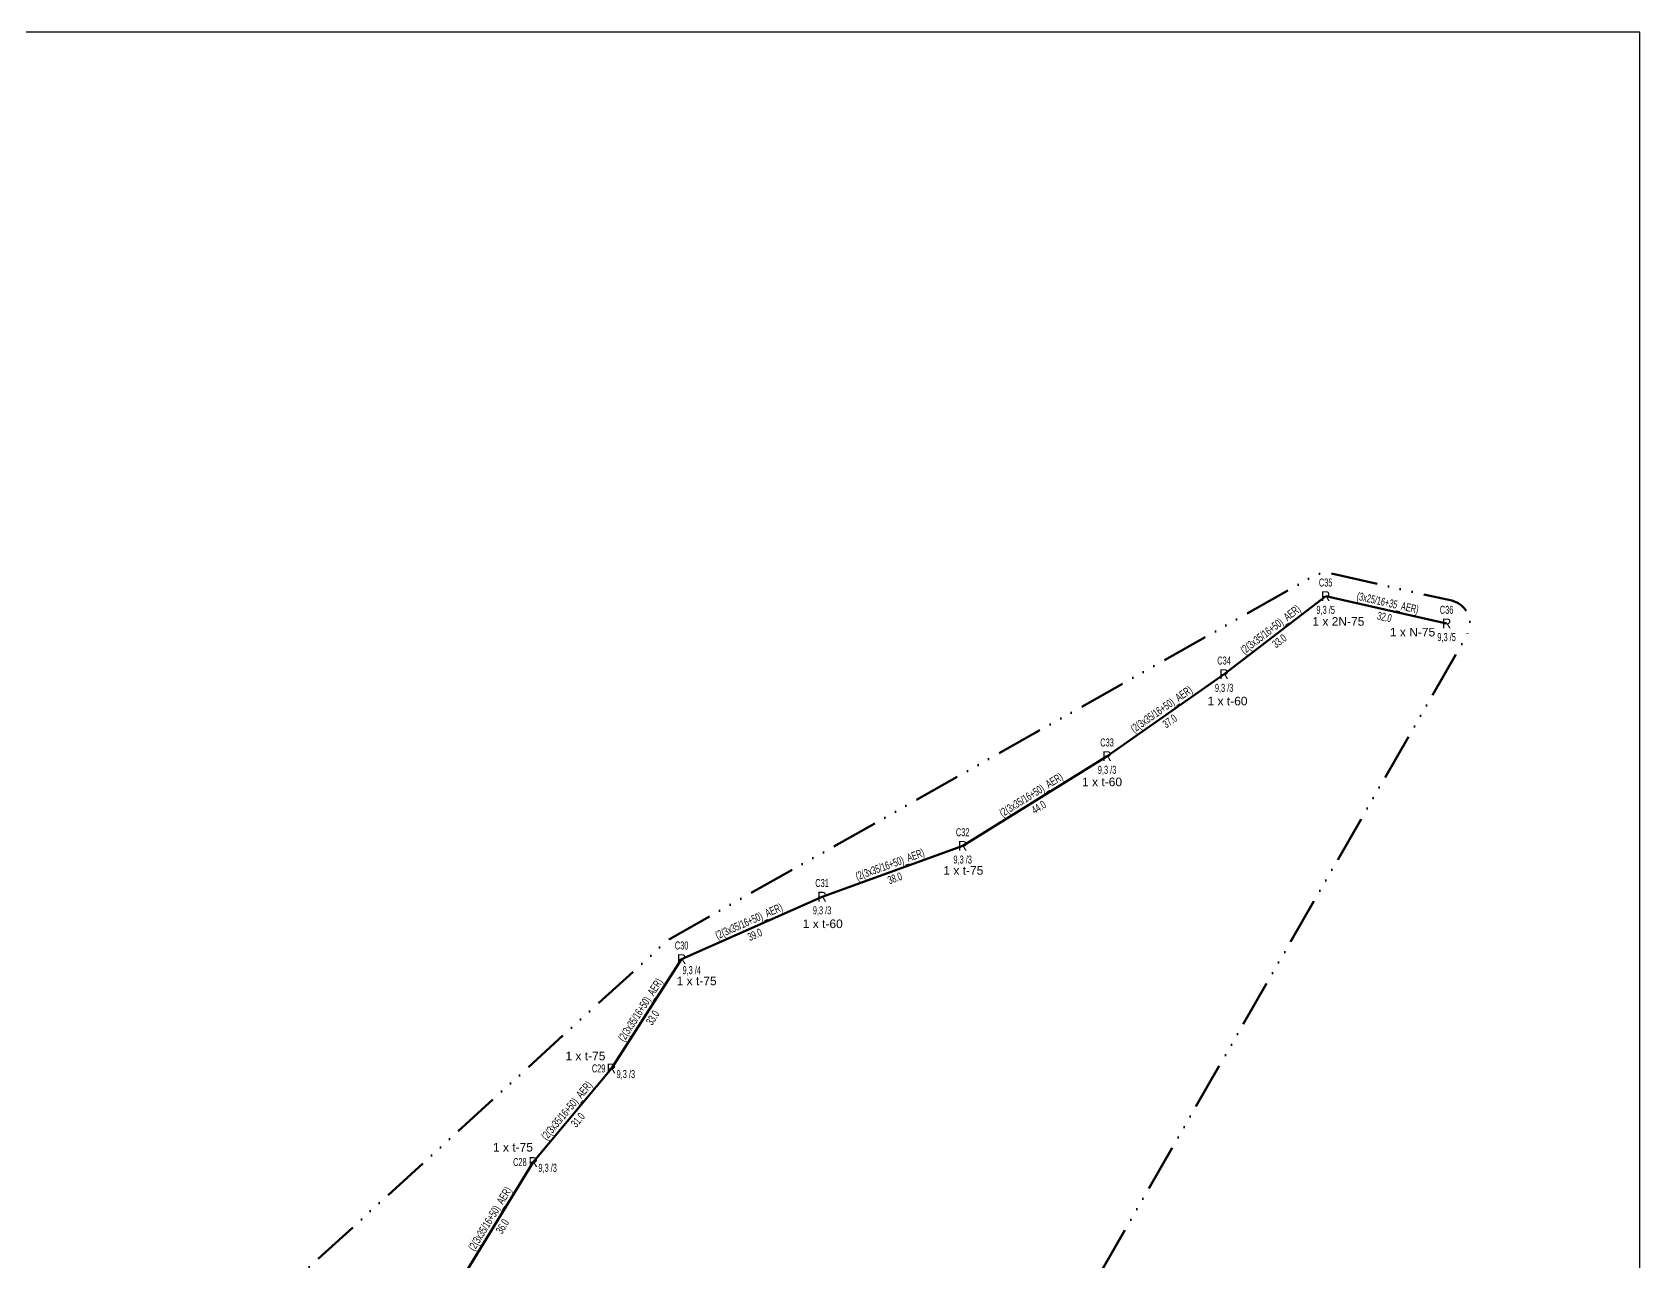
# Model space of a CAD drawing. Header units: millimetres. Extents: x 614452 to 616952, y 4151662 to 4153442.
# Drawn here: x 615915.6 to 616327.5, y 4153127.4 to 4153442.5 of the extents above; entities that cross this region are included whole.
import ezdxf
from ezdxf.enums import TextEntityAlignment as Align

# ---------------------------------------------------------------- set-up
doc = ezdxf.new("R2010")
doc.units = ezdxf.units.MM
doc.linetypes.add('ACAD_ISO14W100', pattern=[24, 12, -3, 0, -3, 0, -3, 0, -3])
for name, color, linetype, lineweight in [('DIREK_AG_MEVCUT', 120, 'Continuous', 25), ('HAT_AG_HAVAI_MEVCUT', 126, 'Continuous', 50), ('TRAFO_BOLGE_TUM', 254, 'ACAD_ISO14W100', 70)]:
    doc.layers.add(name, color=color, linetype=linetype, lineweight=lineweight)
doc.layers.add('Unknown_Point_Feature', color=7, linetype='Continuous')
doc.styles.add('Direk', font='B_CAD')
doc.styles.get("Standard").update_dxf_attribs({"font": 'Arial'})

msp = doc.modelspace()

# ---------------------------------------------------------------- linework, layer by layer
msp.add_lwpolyline([(616327.5, 4152542.5), (616327.5, 4153442.5), (615430.75, 4153442.5)])
at = {"layer": 'HAT_AG_HAVAI_MEVCUT'}
for p, q in [((616247.01, 4153297.99), (616220.99, 4153278)), ((616247.01, 4153297.99), (616277.99, 4153291)), ((616191, 4153257.01), (616220.99, 4153278)), ((616191, 4153257.01), (616154.01, 4153234.01)), ((616117.99, 4153221), (616154.01, 4153234.01)), ((616117.99, 4153221), (616082.01, 4153205)), ((616082.01, 4153205), (616064, 4153177)), ((616043.98, 4153153.01), (616064, 4153177)), ((616024.99, 4153122), (616043.98, 4153153.01))]:
    msp.add_line(p, q, dxfattribs=at)
at = {"layer": 'TRAFO_BOLGE_TUM', "flags": 128}
msp.add_lwpolyline([(615486.15, 4152669.73), (615486.14, 4152669.74), (616077.97, 4153209.43), (616078.15, 4153209.6), (616079.01, 4153210.2), (616079.07, 4153210.22), (616079.06, 4153210.23), (616244.06, 4153303.22), (616244.96, 4153303.63), (616245.97, 4153303.9), (616247.01, 4153303.99), (616248.05, 4153303.9), (616248.33, 4153303.83), (616248.33, 4153303.84), (616279.31, 4153296.85), (616280.04, 4153296.64), (616280.99, 4153296.2), (616281.85, 4153295.6), (616282.59, 4153294.86), (616283.19, 4153294), (616283.63, 4153293.05), (616283.9, 4153292.04), (616283.99, 4153291), (616283.9, 4153289.96), (616283.63, 4153288.95), (616283.19, 4153288.01), (616283.19, 4153288.01), (615803.49, 4152453.53), (615803.48, 4152453.52), (615803.31, 4152453.28), (615803.33, 4152453.27), (615607.27, 4152149.14), (615606.83, 4152148.54), (615606.09, 4152147.8), (615605.23, 4152147.2), (615604.28, 4152146.75), (615603.27, 4152146.48), (615602.57, 4152146.42), (615602.57, 4152146.4), (615216.37, 4152124.26), (615216.03, 4152124.25), (615214.99, 4152124.34), (615213.97, 4152124.61), (615213.03, 4152125.05), (615212.17, 4152125.65), (615211.43, 4152126.39), (615210.83, 4152127.25), (615210.39, 4152128.2), (615210.12, 4152129.21), (615210.03, 4152130.25), (615210.12, 4152131.29), (615210.39, 4152132.3), (615210.7, 4152132.98), (615210.69, 4152132.98), (615484.84, 4152668.05), (615484.98, 4152668.31), (615485.58, 4152669.17), (615486.15, 4152669.73), (615486.15, 4152669.73)], dxfattribs=at)

# ---------------------------------------------------------------- texts
at = {"layer": 'DIREK_AG_MEVCUT', "width": 0.53}
for s, p in [('C35', (616247.01, 4153301.49)), ('9,3 /5', (616247.01, 4153294.49)), ('C36', (616277.99, 4153294.5)), ('9,3 /5', (616277.99, 4153287.5)), ('C34', (616220.99, 4153281.5)), ('9,3 /3', (616220.99, 4153274.5)), ('C33', (616191, 4153260.51)), ('9,3 /3', (616191, 4153253.51)), ('C32', (616154.01, 4153237.51)), ('9,3 /3', (616154.01, 4153230.51)), ('C31', (616117.99, 4153224.5)), ('9,3 /3', (616117.99, 4153217.5)), ('C30', (616082.01, 4153208.5)), ('9,3 /4', (616084.6, 4153202.17)), ('C29', (616060.75, 4153177)), ('9,3 /3', (616067.72, 4153175.54)), ('C28', (616040.56, 4153153.01)), ('9,3 /3', (616047.69, 4153151.53))]:
    msp.add_text(s, height=2.05, dxfattribs=at).set_placement(p, align=Align.MIDDLE_CENTER)
at = {"layer": 'DIREK_AG_MEVCUT', "style": 'Direk'}
for p in [(616247.01, 4153297.99), (616277.99, 4153291), (616220.99, 4153278), (616191, 4153257.01), (616154.01, 4153234.01), (616117.99, 4153221), (616082.01, 4153205), (616064, 4153177), (616043.98, 4153153.01)]:
    msp.add_text('R', height=2.5, dxfattribs=at).set_placement(p, align=Align.MIDDLE_CENTER)
at = {"layer": 'HAT_AG_HAVAI_MEVCUT', "lineweight": 30, "width": 0.53}
for s, rotation, p in [('(3x25/16+35_AER)', 347.2853, (616262.69, 4153295.32, 308138.99)), ('(2(3x35/16+50)_AER)', 397.5335, (616233.48, 4153288.67, 308110.49)), ('(2(3x35/16+50)_AER)', 34.9882, (616205.51, 4153268.2, 308110.49)), ('(2(3x35/16+50)_AER)', 391.8729, (616172.06, 4153246.23, 308077.01)), ('(2(3x35/16+50)_AER)', 19.8591, (616135.71, 4153228.3, 308077.01)), ('(2(3x35/16+50)_AER)', 383.9743, (616099.65, 4153213.78, 308041.01)), ('(2(3x35/16+50)_AER)', 417.2503, (616072.29, 4153191.46, 308032)), ('(2(3x35/16+50)_AER)', 50.1545, (616053.34, 4153165.55, 308032)), ('(2(3x35/16+50)_AER)', 58.5174, (616033.76, 4153137.95, 308021.99))]:
    msp.add_text(s, height=2.05, rotation=rotation, dxfattribs=at).set_placement(p, align=Align.CENTER)
for s, rotation, p in [('32.0', 347.2853, (616262.31, 4153293.67, 308138.99)), ('33.0', 397.5335, (616234.52, 4153287.32, 308110.49)), ('37.0', 34.9882, (616206.48, 4153266.81, 308110.49)), ('44.0', 391.8729, (616172.95, 4153244.79, 308077.01)), ('38.0', 19.8591, (616136.29, 4153226.71, 308077.01)), ('39.0', 383.9743, (616100.35, 4153212.22, 308041.01)), ('33.0', 417.2503, (616073.72, 4153190.54, 308032)), ('31.0', 50.1545, (616054.64, 4153164.46, 308032)), ('36.0', 58.5174, (616035.21, 4153137.06, 308021.99))]:
    msp.add_text(s, height=2.05, rotation=rotation, dxfattribs=at).set_placement(p, align=Align.TOP_CENTER)
at = {"layer": 'Unknown_Point_Feature', "color": 0}
for s, p in [('1 x 2N-75', (616243.6, 4153290.42)), ('1 x N-75', (616263.46, 4153287.68)), ('1 x t-60', (616216.74, 4153270.02)), ('1 x t-60', (616184.6, 4153249.31)), ('1 x t-75', (616149.06, 4153226.62)), ('1 x t-60', (616113.04, 4153212.95)), ('1 x t-75', (616080.73, 4153198.31)), ('1 x t-75', (616052.24, 4153179.09)), ('1 x t-75', (616033.67, 4153155.7))]:
    msp.add_text(s, height=2.2, dxfattribs=at).set_placement(p)

doc.saveas('drawing.dxf')
